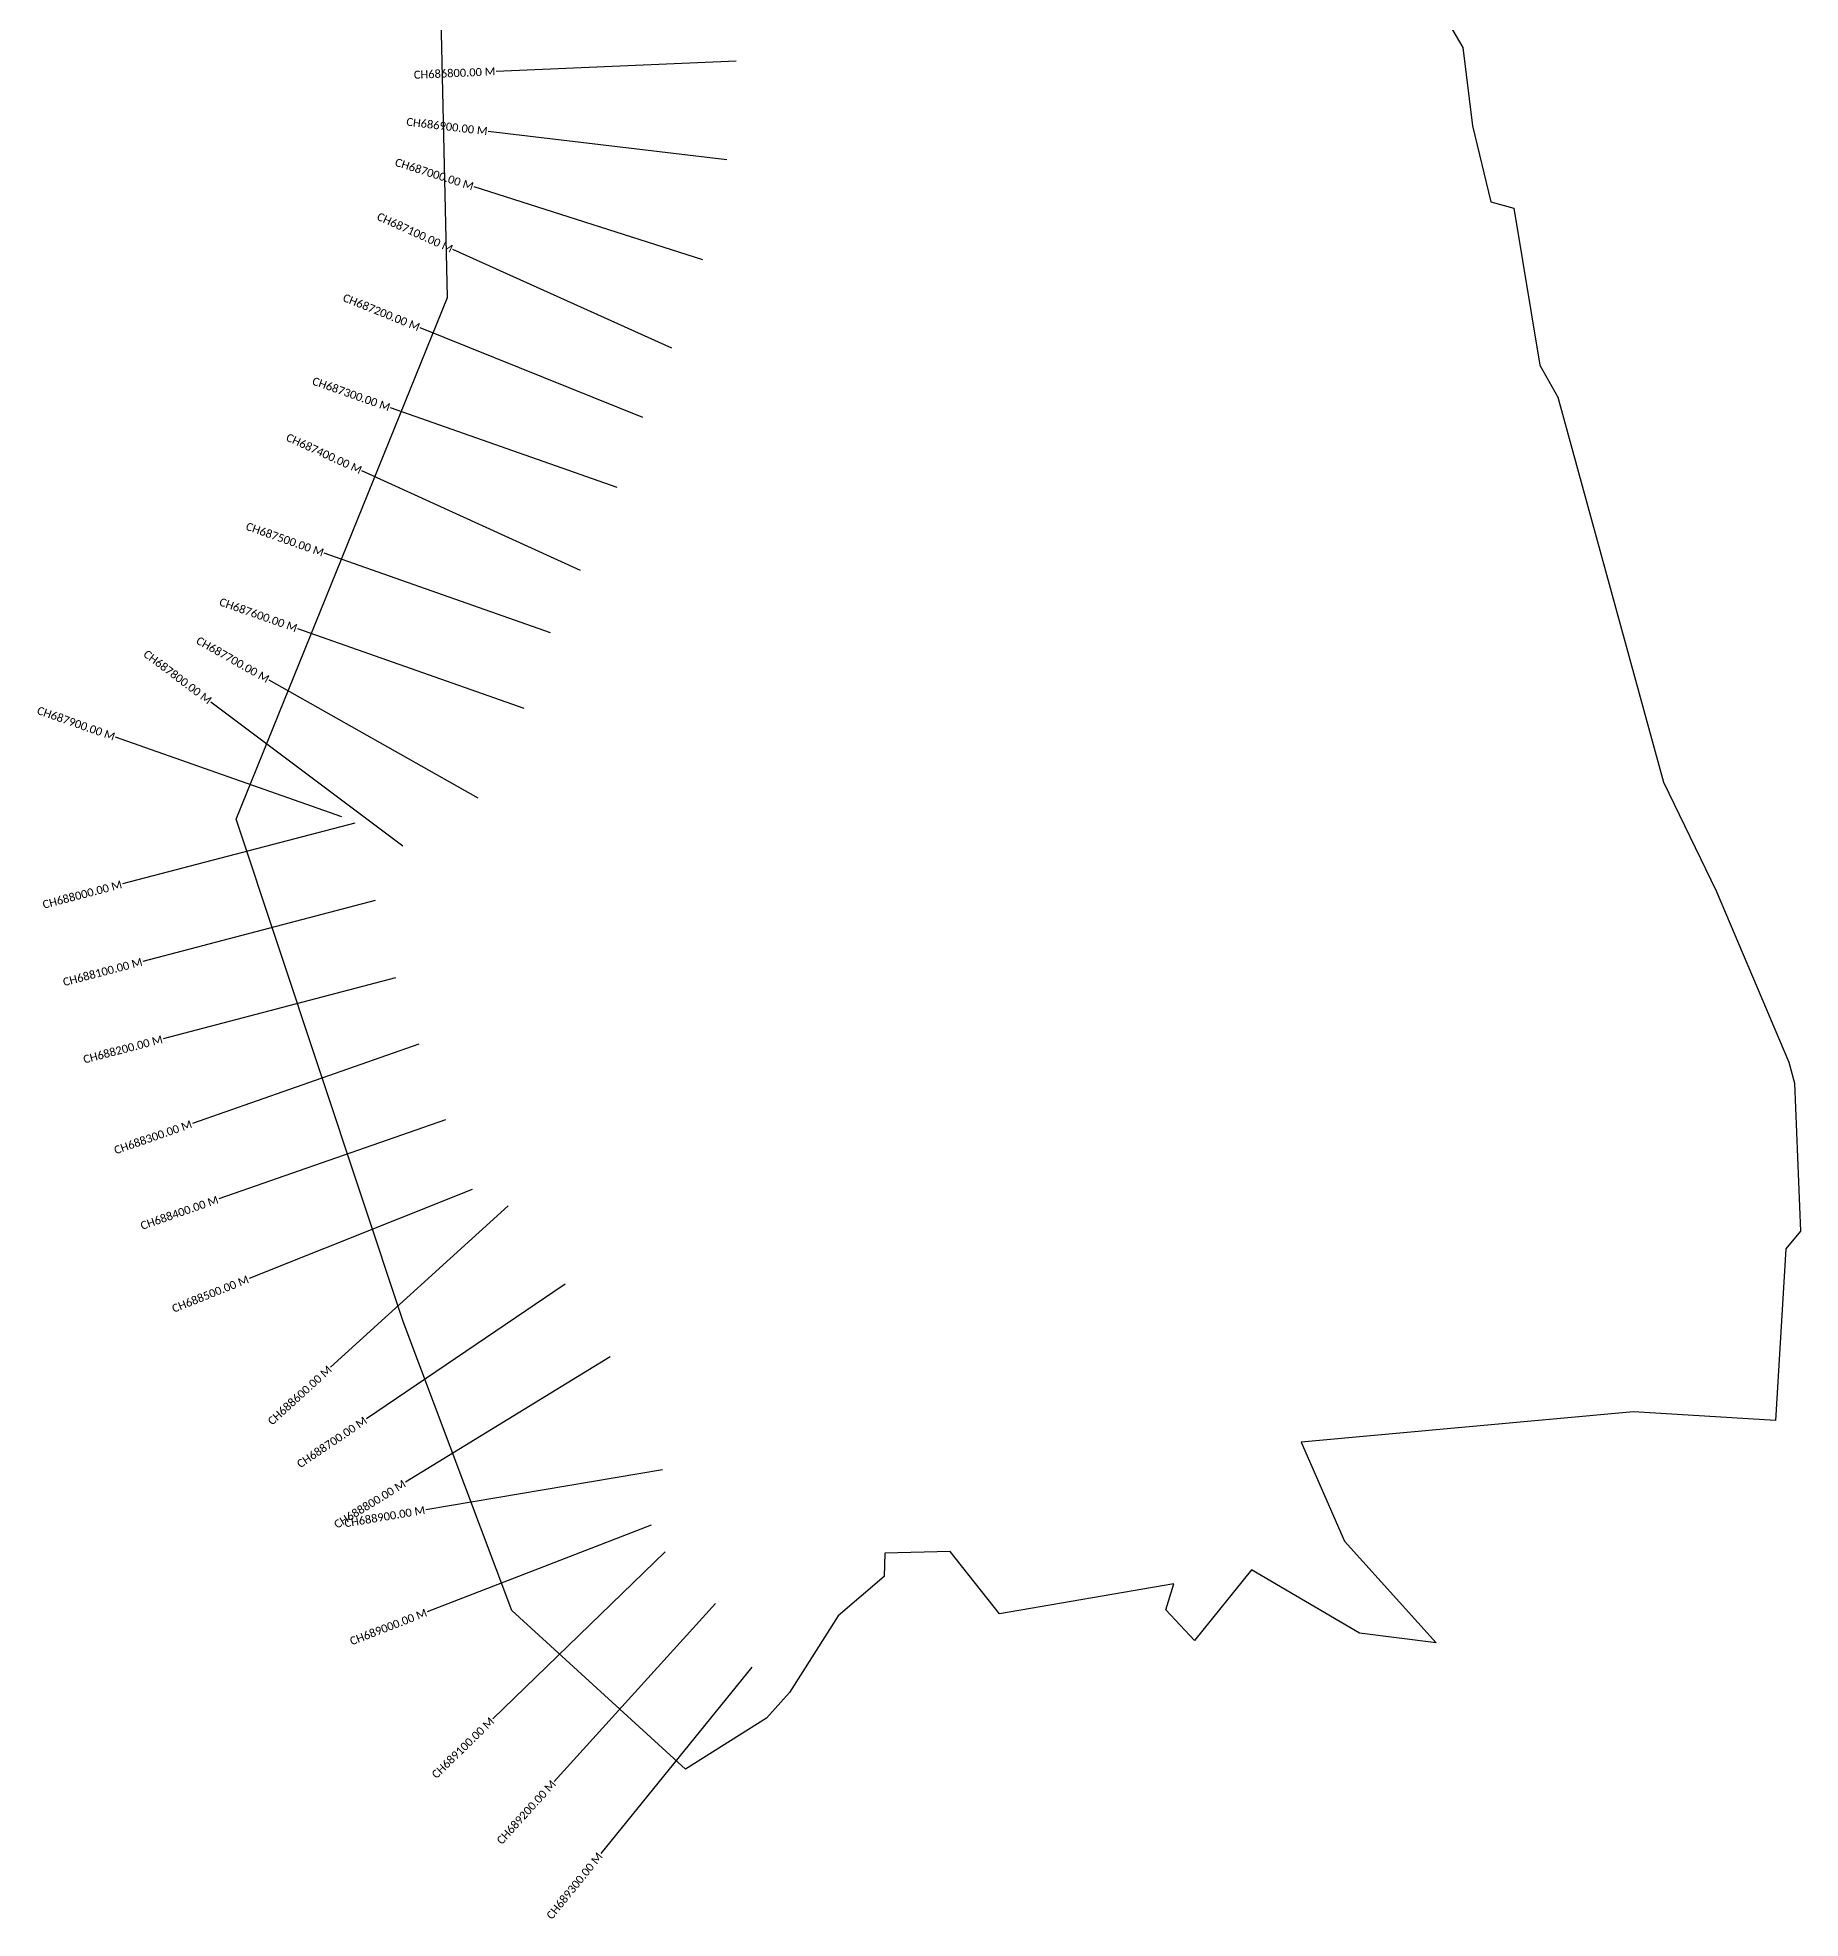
# Model space of a CAD drawing. Header units: metres. Extents: x 339485 to 341688, y 1763255 to 1767972.
# Drawn here: x 339485 to 341688, y 1763255 to 1765605 of the extents above; entities that cross this region are included whole.
import ezdxf
from ezdxf.enums import TextEntityAlignment as Align

# ---------------------------------------------------------------- set-up
doc = ezdxf.new("R2010")
doc.units = ezdxf.units.M
for name, color, linetype in [('CS', 134, 'Continuous'), ('CSMark', 6, 'Continuous'), ('village', 3, 'Continuous')]:
    doc.layers.add(name, color=color, linetype=linetype)
doc.styles.add('Legend', font='calibri.ttf')

msp = doc.modelspace()

# ---------------------------------------------------------------- linework, layer by layer
at = {"layer": 'CS'}
for p, q in [((340357.8, 1765576.1), (340058.1, 1765563.2)), ((340346.2, 1765452.5), (340048.3, 1765488.1)), ((340316.3, 1765327.8), (340030.5, 1765418.9)), ((340277.7, 1765217.3), (340004.1, 1765340.4)), ((340241.4, 1765130.7), (339963, 1765242.6)), ((340209.2, 1765043.1), (339926.2, 1765142.6)), ((340163.3, 1764939.3), (339890.4, 1765063.9)), ((340126.2, 1764861.3), (339843.3, 1764960.9)), ((340093, 1764767), (339810.1, 1764866.6)), ((340035.6, 1764654.7), (339774.4, 1764802.3)), ((339941.5, 1764594.6), (339701.7, 1764774.9)), ((339865.4, 1764631.6), (339582.3, 1764730.9)), ((339881.4, 1764623.7), (339591.2, 1764547.5)), ((339906.8, 1764527), (339616.6, 1764450.8)), ((339932.2, 1764430.2), (339642, 1764354.1)), ((339961.7, 1764347.2), (339678.5, 1764248.3)), ((339994.7, 1764252.8), (339711.5, 1764153.9)), ((340028, 1764165.5), (339749.3, 1764054.3)), ((340073.1, 1764145.4), (339851.2, 1763943.5)), ((340144.3, 1764047.3), (339896, 1763879)), ((340200.5, 1763956.3), (339944.7, 1763799.7)), ((340266, 1763815.1), (339970.2, 1763765.3)), ((340251.6, 1763746.3), (339971.9, 1763637.8)), ((340269.2, 1763712.8), (340053.9, 1763503.9)), ((340332.1, 1763648.3), (340130.7, 1763425.9)), ((340377.6, 1763568.8), (340188.7, 1763335.7))]:
    msp.add_line(p, q, dxfattribs=at)
at = {"layer": 'village', "color": 3, "true_color": 0x00ff00}
msp.add_polyline3d([(341178.7, 1765742, 0), (341265.9, 1765592.8, 0), (341278.1, 1765495, 0), (341301.1, 1765400, 0), (341329.7, 1765392.3, 0), (341362.1, 1765196.1, 0), (341384.5, 1765155.8, 0), (341516.7, 1764674.6, 0), (341582.7, 1764538.8, 0), (341673.2, 1764324.9, 0), (341680.2, 1764298.4, 0), (341687.7, 1764113.7, 0), (341669.6, 1764091.5, 0), (341656.5, 1763877.1, 0), (341479.4, 1763887.9, 0), (341064, 1763850, 0), (341118.1, 1763726.3, 0), (341232.7, 1763599.1, 0), (341137, 1763611.3, 0), (341001.9, 1763690.1, 0), (340930.6, 1763601.9, 0), (340895, 1763640.3, 0), (340904.8, 1763672.6, 0), (340687.1, 1763635.1, 0), (340625.2, 1763713, 0), (340543.6, 1763711.1, 0), (340543.1, 1763681.8, 0), (340485.5, 1763632.8, 0), (340424.7, 1763536.8, 0), (340395.9, 1763505, 0), (340294.9, 1763441.3, 0), (340077.8, 1763639.6, 0), (339942, 1764000.5, 0), (339733.2, 1764628.4, 0), (339997.5, 1765280.5, 0), (339988.8, 1765648.1, 0)], dxfattribs=at)

# ---------------------------------------------------------------- texts
at = {"layer": 'CSMark', "style": 'Legend'}
for s, rotation, p in [('CH686800.00 M', 2.454, (340057.1, 1765563.2)), ('CH686900.00 M', 353.1739, (340047.3, 1765488.3)), ('CH687000.00 M', 342.329, (340029.5, 1765419.2)), ('CH687100.00 M', 335.7786, (340003.2, 1765340.8)), ('CH687200.00 M', 338.1011, (339962.1, 1765243)), ('CH687300.00 M', 340.6251, (339925.2, 1765142.9)), ('CH687400.00 M', 335.4662, (339889.5, 1765064.3)), ('CH687500.00 M', 340.6056, (339842.3, 1764961.3)), ('CH687600.00 M', 340.6056, (339809.1, 1764866.9)), ('CH687700.00 M', 330.525, (339773.5, 1764802.8)), ('CH687800.00 M', 323.0542, (339700.9, 1764775.5)), ('CH687900.00 M', 340.665, (339581.4, 1764731.3)), ('CH688000.00 M', 14.71, (339590.3, 1764547.3)), ('CH688100.00 M', 14.71, (339615.7, 1764450.5)), ('CH688200.00 M', 14.71, (339641.1, 1764353.8)), ('CH688300.00 M', 19.2592, (339677.5, 1764247.9)), ('CH688400.00 M', 19.2592, (339710.5, 1764153.5)), ('CH688500.00 M', 21.7532, (339748.4, 1764054)), ('CH688600.00 M', 42.2853, (339850.4, 1763942.8)), ('CH688700.00 M', 34.1266, (339895.1, 1763878.4)), ('CH688800.00 M', 31.487, (339943.8, 1763799.1)), ('CH688900.00 M', 9.5486, (339969.2, 1763765.2)), ('CH689000.00 M', 21.2054, (339971, 1763637.4)), ('CH689100.00 M', 44.1259, (340053.2, 1763503.3)), ('CH689200.00 M', 47.8209, (340130, 1763425.2)), ('CH689300.00 M', 50.9879, (340188.1, 1763334.9))]:
    msp.add_text(s, height=10, rotation=rotation, dxfattribs=at).set_placement(p, align=Align.MIDDLE_RIGHT)

doc.saveas('drawing.dxf')
